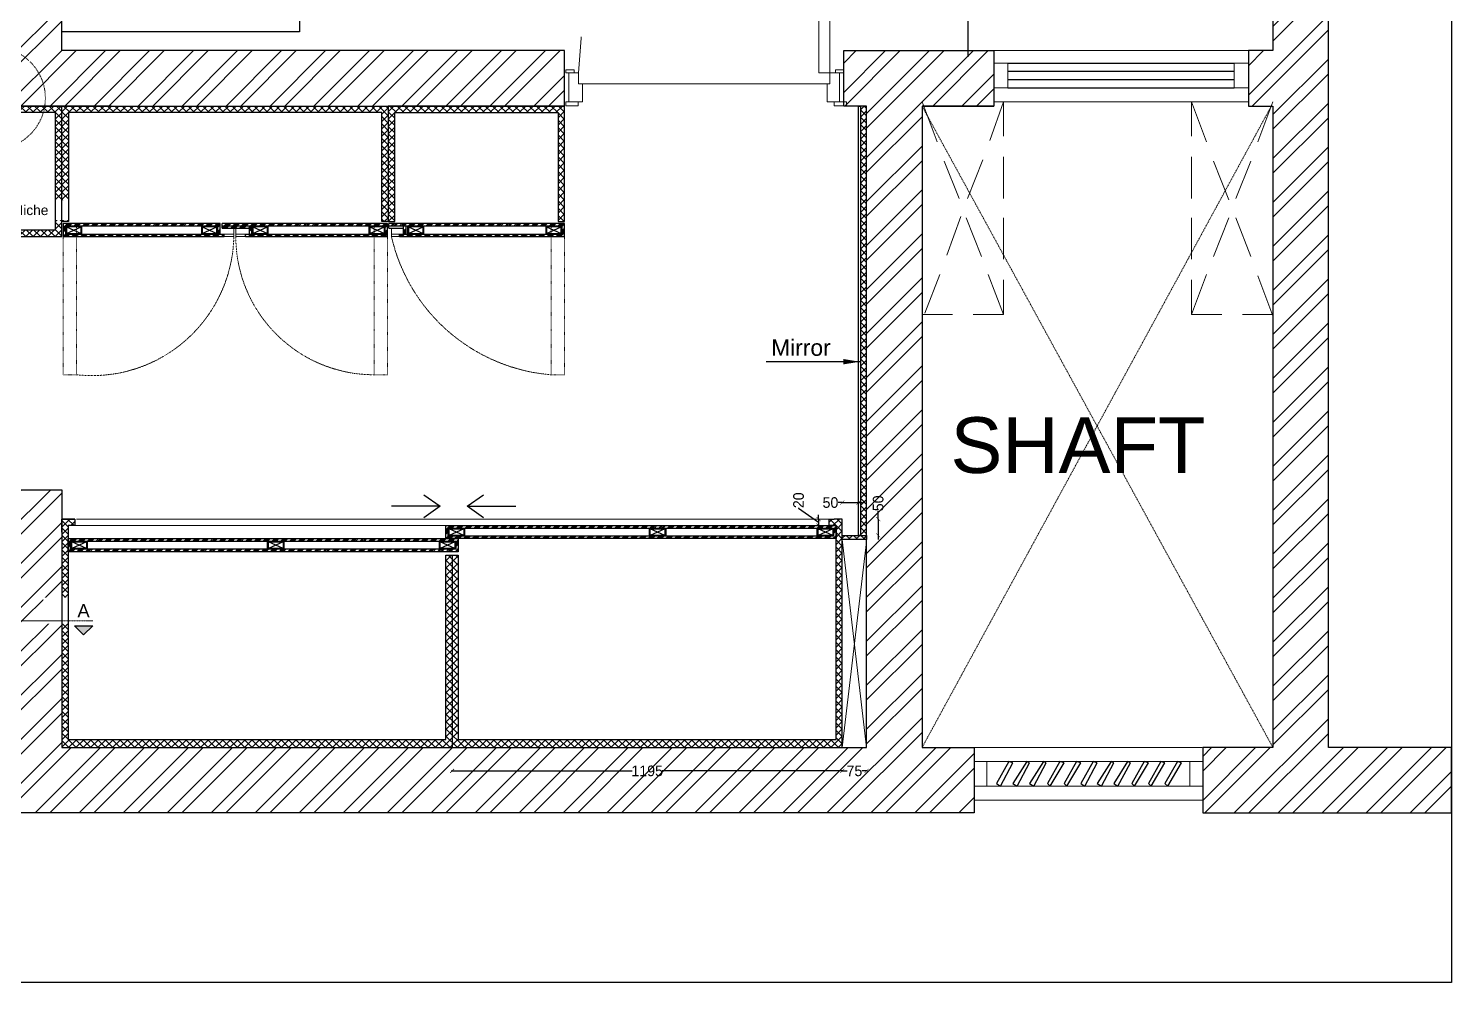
# Model space of a CAD drawing. Header units: millimetres. Extents: x 75500 to 345360, y -224327 to 19532.
# Drawn here: x 207258 to 211618, y -110574 to -107651 of the extents above; entities that cross this region are included whole.
import ezdxf

# ---------------------------------------------------------------- set-up
doc = ezdxf.new("R2010")
doc.units = ezdxf.units.MM
doc.header["$LTSCALE"] = 0.01
doc.linetypes.add('CENTER', pattern=[50.8, 31.75, -6.35, 6.35, -6.35])
doc.linetypes.add('ZWCAD_ISO03W100', pattern=[30, 12, -18])
doc.layers.add('A- Ele 4', color=250, linetype='Continuous', lineweight=15, true_color=0x333333)
doc.layers.add('A- Wall Hatch', color=8, linetype='Continuous')
for name, color, linetype, lineweight in [('A- Windows', 150, 'Continuous', 9), ('A-Ele 6', 250, 'Continuous', 0), ('A-WALL', 7, 'Continuous', 30), ('arch-e_0.1', 1, 'Continuous', 9), ('Cut', 1, 'Continuous', 25), ('ele 0.1', 252, 'Continuous', 13), ('furniture section', 7, 'Continuous', 25), ('hatch', 251, 'Continuous', 0), ('Lights', 14, 'Continuous', 20)]:
    doc.layers.add(name, color=color, linetype=linetype, lineweight=lineweight)
doc.styles.add('Arial', font='arial.ttf')
doc.styles.add('Arial$001H0', font='arial.ttf')
doc.styles.add('ISOCP2', font='GOTHIC.TTF')
doc.styles.get("Standard").update_dxf_attribs({"font": 'arial.ttf'})
doc.dimstyles.new('77', dxfattribs={"dimscale": 0.25, "dimtxt": 130, "dimasz": 100, "dimexe": 5, "dimexo": 1, "dimgap": 0.25, "dimtad": 0, "dimdec": 0, "dimrnd": 5, "dimzin": 0, "dimdsep": 46, "dimtxsty": 'ISOCP2', "dimblk": 'ARCHTICK', "dimcen": 0, "dimdle": 100, "dimclrd": 1, "dimclre": 256, "dimclrt": 256, "dimazin": 0, "dimtm": 1e-09, "dimtfac": 1, "dimtdec": 0, "dimtmove": 1, "dimatfit": 0, "dimfxl": 1, "dimtolj": 1, "dimtzin": 12, "dimlwd": -1, "dimlwe": -1, "dimarcsym": 0})
doc.dimstyles.new('MIGCS IN MM 1 100', dxfattribs={"dimtxt": 40, "dimasz": 30, "dimexe": 180, "dimexo": 100, "dimgap": 25, "dimtad": 0, "dimdec": 0, "dimzin": 0, "dimdsep": 46, "dimtxsty": 'Standard', "dimblk": 'ARCHTICK', "dimcen": 150, "dimse1": 1, "dimse2": 1, "dimclrd": 3, "dimclre": 3, "dimclrt": 3, "dimadec": 0, "dimazin": 0, "dimtfac": 1, "dimtdec": 0, "dimtix": 1, "dimtmove": 2, "dimatfit": 3, "dimfxl": 1, "dimtolj": 1, "dimtzin": 0, "dimarcsym": 0})
pattern_1 = [(225, (192710.456, -117857.087), (11.22532, -11.22532), []), (315, (192710.456, -117857.087), (11.22532, 11.22532), [])]

# ---------------------------------------------------------------- blocks, each defined once
blk = doc.blocks.new('taps')
at = {"layer": 'A- Ele 4', "lineweight": 25}
for p, q in [((964499.4, -143652.2), (964499.4, -143652.2)), ((964503.6, -143652.2), (964503.6, -143652.2)), ((964474, -143680.4), (964554.4, -143680.4)), ((964554.4, -143705.8), (964474, -143705.8)), ((964539.6, -143745.3), (964539.6, -143707.2)), ((964507.8, -143745.3), (964584, -143745.3)), ((964584, -143770.7), (964507.8, -143770.7))]:
    blk.add_line(p, q, dxfattribs=at)
for points in [[(964501.5, -143609.9), (964488.6, -143609.9), (964478.2, -143620.3), (964478.2, -143633.2)], [(964501.5, -143614.1), (964491, -143614.1), (964482.4, -143622.7), (964482.4, -143633.2)], [(964524.8, -143633.2), (964524.8, -143620.3), (964514.3, -143609.9), (964501.5, -143609.9)], [(964520.5, -143633.2), (964520.5, -143622.7), (964512, -143614.1), (964501.5, -143614.1)], [(964501.5, -143664.9), (964491.5, -143664.9), (964482.3, -143670.3), (964477.4, -143679.1)], [(964478.2, -143633.2), (964478.2, -143646), (964488.6, -143656.5), (964501.5, -143656.5)], [(964501.5, -143669.2), (964493.8, -143669.2), (964486.6, -143672.9), (964482.3, -143679.3)], [(964482.4, -143633.2), (964482.4, -143643.7), (964491, -143652.2), (964501.5, -143652.2)], [(964501.5, -143656.5), (964514.3, -143656.5), (964524.8, -143646), (964524.8, -143633.2)], [(964501.5, -143652.2), (964512, -143652.2), (964520.5, -143643.7), (964520.5, -143633.2)], [(964525.5, -143679.1), (964520.7, -143670.3), (964511.5, -143664.9), (964501.5, -143664.9)], [(964520.7, -143679.3), (964516.3, -143672.9), (964509.2, -143669.2), (964501.5, -143669.2)], [(964474, -143680.4), (964472.9, -143688.8), (964472.9, -143697.4), (964473.9, -143705.8)], [(964477.4, -143705.8), (964482.3, -143714.5), (964491.5, -143719.9), (964501.5, -143719.9)], [(964482.3, -143705.6), (964486.6, -143711.9), (964493.8, -143715.7), (964501.5, -143715.7)], [(964501.5, -143715.7), (964509.2, -143715.7), (964516.3, -143711.9), (964520.7, -143705.6)], [(964501.5, -143719.9), (964511.5, -143719.9), (964520.7, -143714.5), (964525.5, -143705.8)], [(964554.4, -143706), (964555.5, -143697.5), (964555.5, -143688.9), (964554.4, -143680.4)], [(964494.6, -143729.3), (964482.4, -143732.4), (964474, -143743.4), (964474, -143755.9)], [(964474, -143755.9), (964474, -143768.5), (964482.4, -143779.4), (964494.6, -143782.6)], [(964494.6, -143733.7), (964484.8, -143736.7), (964478.2, -143745.7), (964478.2, -143755.9)], [(964478.2, -143755.9), (964478.2, -143766.1), (964484.8, -143775.1), (964494.6, -143778.2)], [(964493, -143749.6), (964489.5, -143749.6), (964486.7, -143752.4), (964486.7, -143755.9)], [(964486.7, -143755.9), (964486.7, -143759.4), (964489.5, -143762.3), (964493, -143762.3)], [(964499.4, -143755.9), (964499.4, -143752.4), (964496.5, -143749.6), (964493, -143749.6)], [(964493, -143762.3), (964496.5, -143762.3), (964499.4, -143759.4), (964499.4, -143755.9)], [(964525.5, -143742.6), (964519.4, -143731.6), (964506.7, -143726.1), (964494.6, -143729.3)], [(964520.7, -143742.7), (964514.9, -143734.3), (964504.3, -143730.7), (964494.6, -143733.7)], [(964507.8, -143745.3), (964506.7, -143753.8), (964506.7, -143762.3), (964507.8, -143770.7)], [(964584, -143771), (964585.1, -143762.5), (964585.1, -143753.8), (964584, -143745.3)], [(964494.6, -143782.6), (964506.2, -143785.6), (964518.3, -143780.7), (964524.7, -143770.7)], [(964494.6, -143778.2), (964503.7, -143781), (964513.5, -143778), (964519.4, -143770.7)]]:
    blk.add_open_spline(points, degree=3, dxfattribs=at)
blk = doc.blocks.new('e ge')
at = {"layer": 'A- Ele 4', "lineweight": 25}
for p, q in [((64637.1, 15752.5), (64637.1, 15904.9)), ((65386.3, 15752.5), (65386.3, 15904.9)), ((65487.9, 14300.7), (65487.9, 15904.9)), ((65991.6, 15888), (65945, 15888)), ((65953.5, 15672.1), (65953.5, 15888)), ((65983.1, 15697.5), (65983.1, 15888)), ((65957.7, 15854.1), (65911.2, 15854.1)), ((65911.2, 15841.4), (65957.7, 15841.4)), ((65987.4, 15833), (65949.3, 15833)), ((63832.9, 15773.7), (63832.9, 15799.1)), ((63849.8, 15773.7), (63849.8, 15799.1)), ((64637.1, 15752.5), (65386.3, 15752.5)), ((64861.5, 15625.6), (64861.5, 15739.8)), ((64874.2, 15752.5), (65145.1, 15752.5)), ((65157.7, 15625.6), (65157.7, 15739.8)), ((63832.9, 15676.3), (63832.9, 15735.6)), ((63849.8, 15676.3), (63849.8, 15735.6)), ((62848.8, 15620.2), (62848.8, 15138.8)), ((62872.1, 15642.5), (63282.6, 15642.5)), ((63305.9, 15619.2), (63305.9, 14633)), ((64967.3, 15540.9), (65056.2, 15540.9)), ((64958.8, 15511.3), (64958.8, 15468.9)), ((65060.4, 15511.3), (65060.4, 15468.9)), ((63439.3, 15303.9), (64307, 15303.9)), ((62848.8, 14633), (62848.8, 15049.9)), ((63282.6, 14609.7), (62872.1, 14609.7))]:
    blk.add_line(p, q, dxfattribs=at)
for points in [[(62711.2, 14376.9), (62711.2, 15879.5), (63439.3, 15879.5), (63439.3, 14376.9)], [(63540.8, 15854.1), (64141.9, 15854.1), (64141.9, 15879.5), (63540.8, 15879.5)], [(66042.4, 15904.9), (65894.2, 15904.9), (65894.2, 15888), (66042.4, 15888)], [(62770.5, 14436.1), (62770.5, 15820.3), (63380, 15820.3), (63380, 14436.1)], [(63837.1, 15756.8), (63845.6, 15756.8), (63845.6, 15722.9), (63837.1, 15722.9)]]:
    blk.add_lwpolyline(points, close=True, dxfattribs=at)
for points in [[(64819.1, 15752.5), (64307, 15752.5), (64307, 15303.9)], [(63079.5, 14529.3), (63079.5, 14529.3), (63075.2, 14529.3), (63075.2, 14529.3)]]:
    blk.add_lwpolyline(points, dxfattribs=at)
for points in [[(65945.3, 15890.6), (65944.6, 15879.8), (65945.2, 15868.9), (65947, 15858.2)], [(65988.3, 15836), (65994.2, 15853.5), (65996.7, 15872.1), (65995.6, 15890.6)], [(65913.3, 15858.4), (65912.1, 15858.4), (65911.2, 15855.5), (65911.2, 15852)], [(65911.2, 15852), (65911.2, 15848.5), (65912.1, 15845.7), (65913.3, 15845.7)], [(65915.4, 15852), (65915.4, 15855.5), (65914.5, 15858.4), (65913.3, 15858.4)], [(65913.3, 15845.7), (65914.5, 15845.7), (65915.4, 15848.5), (65915.4, 15852)], [(65949.5, 15846.3), (65950.4, 15842.8), (65951.4, 15839.4), (65952.6, 15836)], [(65962, 15852), (65962, 15855.5), (65961, 15858.4), (65959.9, 15858.4)], [(65959.9, 15845.7), (65961, 15845.7), (65962, 15848.5), (65962, 15852)], [(63767.3, 15816), (63759.1, 15816), (63752.5, 15809.4), (63752.5, 15801.2)], [(63752.5, 15801.2), (63752.5, 15793), (63759.1, 15786.4), (63767.3, 15786.4)], [(63782.1, 15801.2), (63782.1, 15809.4), (63775.5, 15816), (63767.3, 15816)], [(63767.3, 15786.4), (63775.5, 15786.4), (63782.1, 15793), (63782.1, 15801.2)], [(63829.4, 15805.9), (63827.4, 15799.8), (63829.5, 15793.2), (63834.6, 15789.4)], [(63843.5, 15816), (63837.1, 15816), (63831.4, 15811.9), (63829.4, 15805.9)], [(63843.5, 15811.8), (63837.6, 15811.8), (63832.9, 15807.1), (63832.9, 15801.2)], [(63857.5, 15805.9), (63855.5, 15811.9), (63849.9, 15816), (63843.5, 15816)], [(63854.1, 15801.2), (63854.1, 15807.1), (63849.3, 15811.8), (63843.5, 15811.8)], [(63852.4, 15789.4), (63857.5, 15793.2), (63859.6, 15799.8), (63857.5, 15805.9)], [(63919.7, 15816), (63911.5, 15816), (63904.9, 15809.4), (63904.9, 15801.2)], [(63904.9, 15801.2), (63904.9, 15793), (63911.5, 15786.4), (63919.7, 15786.4)], [(63934.5, 15801.2), (63934.5, 15809.4), (63927.9, 15816), (63919.7, 15816)], [(63919.7, 15786.4), (63927.9, 15786.4), (63934.5, 15793), (63934.5, 15801.2)], [(65972.6, 15799.1), (65917.6, 15799.1), (65873.1, 15754.6), (65873.1, 15699.6)], [(66072, 15699.6), (66072, 15754.6), (66027.5, 15799.1), (65972.6, 15799.1)], [(63843.5, 15773.7), (63702.1, 15773.7), (63587.4, 15685.6), (63587.4, 15576.9)], [(63824.5, 15755.9), (63823.8, 15745.9), (63831, 15737.1), (63841, 15735.8)], [(63843.5, 15773.7), (63833.4, 15773.7), (63825.1, 15765.9), (63824.5, 15755.9)], [(63837.2, 15755.7), (63836.7, 15752.6), (63838.5, 15749.7), (63841.4, 15748.6)], [(63843.5, 15761), (63840.4, 15761), (63837.7, 15758.8), (63837.2, 15755.7)], [(64099.6, 15576.9), (64099.6, 15685.6), (63984.9, 15773.7), (63843.5, 15773.7)], [(63862.5, 15755.9), (63861.8, 15765.9), (63853.5, 15773.7), (63843.5, 15773.7)], [(63849.7, 15755.7), (63849.2, 15758.8), (63846.6, 15761), (63843.5, 15761)], [(63845.6, 15748.6), (63848.5, 15749.7), (63850.3, 15752.6), (63849.7, 15755.7)], [(63846, 15735.8), (63855.9, 15737.1), (63863.1, 15745.9), (63862.5, 15755.9)], [(64876.3, 15756.8), (64870.4, 15756.8), (64865.7, 15750.1), (64865.7, 15742)], [(65157.7, 15742), (65157.7, 15750.1), (65153, 15756.8), (65147.2, 15756.8)], [(63843.5, 15735.6), (63723.1, 15735.6), (63625.5, 15664.5), (63625.5, 15576.9)], [(63834, 15708.7), (63819, 15704), (63809.7, 15689.1), (63812.1, 15673.6)], [(64061.5, 15576.9), (64061.5, 15664.5), (63963.9, 15735.6), (63843.5, 15735.6)], [(63874.9, 15673.6), (63877.2, 15689.1), (63868, 15704), (63853, 15708.7)], [(64901.7, 15727.1), (64895.8, 15727.1), (64891.1, 15722.4), (64891.1, 15716.6)], [(64891.1, 15716.6), (64891.1, 15710.7), (64895.8, 15706), (64901.7, 15706)], [(64912.2, 15716.6), (64912.2, 15722.4), (64907.5, 15727.1), (64901.7, 15727.1)], [(64901.7, 15706), (64907.5, 15706), (64912.2, 15710.7), (64912.2, 15716.6)], [(65126, 15727.1), (65120.2, 15727.1), (65115.4, 15722.4), (65115.4, 15716.6)], [(65115.4, 15716.6), (65115.4, 15710.7), (65120.2, 15706), (65126, 15706)], [(65136.6, 15716.6), (65136.6, 15722.4), (65131.8, 15727.1), (65126, 15727.1)], [(65126, 15706), (65131.8, 15706), (65136.6, 15710.7), (65136.6, 15716.6)], [(65873.1, 15699.6), (65873.1, 15644.7), (65917.6, 15600.2), (65972.6, 15600.2)], [(65959.3, 15723.7), (65948.3, 15717.7), (65942.8, 15704.9), (65945.9, 15692.8)], [(65945.9, 15692.8), (65949, 15680.6), (65960, 15672.1), (65972.6, 15672.1)], [(65972.6, 15714.4), (65964.4, 15714.4), (65957.7, 15707.8), (65957.7, 15699.6)], [(65957.7, 15699.6), (65957.7, 15691.4), (65964.4, 15684.8), (65972.6, 15684.8)], [(65987.4, 15699.6), (65987.4, 15707.8), (65980.7, 15714.4), (65972.6, 15714.4)], [(65972.6, 15684.8), (65980.7, 15684.8), (65987.4, 15691.4), (65987.4, 15699.6)], [(65972.6, 15600.2), (66027.5, 15600.2), (66072, 15644.7), (66072, 15699.6)], [(65972.6, 15672.1), (65985.1, 15672.1), (65996.1, 15680.6), (65999.2, 15692.8)], [(65999.2, 15692.8), (66002.3, 15704.9), (65996.8, 15717.7), (65985.8, 15723.7)], [(63812.1, 15673.6), (63814.5, 15658.2), (63827.8, 15646.7), (63843.5, 15646.7)], [(63834.6, 15676.9), (63836.6, 15673.9), (63839.9, 15672.1), (63843.5, 15672.1)], [(63843.5, 15672.1), (63847, 15672.1), (63850.4, 15673.9), (63852.3, 15676.9)], [(63843.5, 15646.7), (63859.2, 15646.7), (63872.5, 15658.2), (63874.9, 15673.6)], [(62848.8, 15619.2), (62848.8, 15632.1), (62859.2, 15642.5), (62872.1, 15642.5)], [(63305.9, 15619.2), (63305.9, 15632.1), (63295.5, 15642.5), (63282.6, 15642.5)], [(64847, 15612.3), (64821.6, 15506.2), (64828.2, 15394.9), (64866, 15292.5)], [(64864, 15625.2), (64856.7, 15623.7), (64851, 15618.1), (64849.3, 15610.9)], [(65159.6, 15623.3), (65062, 15643.2), (64961.4, 15643.2), (64863.9, 15623.3)], [(65157.4, 15292.5), (65195.2, 15394.9), (65201.8, 15506.2), (65176.4, 15612.3)], [(65174.2, 15610.9), (65172.4, 15618.1), (65166.7, 15623.7), (65159.4, 15625.2)], [(63587.4, 15576.9), (63587.4, 15468.2), (63702.1, 15380.1), (63843.5, 15380.1)], [(63625.5, 15576.9), (63625.5, 15489.2), (63723.1, 15418.1), (63843.5, 15418.1)], [(63843.5, 15380.1), (63984.9, 15380.1), (64099.6, 15468.2), (64099.6, 15576.9)], [(63843.5, 15418.1), (63963.9, 15418.1), (64061.5, 15489.2), (64061.5, 15576.9)], [(64959.1, 15587.3), (64912.5, 15584.3), (64875.8, 15548.2), (64874.2, 15503.7)], [(65011.7, 15591.7), (64993.9, 15591.7), (64976.2, 15591.1), (64958.4, 15589.9)], [(65065, 15589.9), (65047.3, 15591.1), (65029.5, 15591.7), (65011.7, 15591.7)], [(65153.5, 15503.7), (65151.8, 15548.2), (65115.2, 15584.3), (65068.6, 15587.3)], [(64963, 15512.2), (64962.7, 15526.1), (64960.6, 15539.9), (64956.8, 15553.3)], [(64959, 15553.6), (64960, 15548.9), (64963.9, 15545.5), (64968.7, 15545.2)], [(65059, 15545.2), (65063.7, 15545.5), (65067.7, 15548.9), (65068.6, 15553.6)], [(65070.9, 15553.3), (65067, 15539.9), (65064.9, 15526.1), (65064.7, 15512.2)], [(64874.5, 15503), (64872.2, 15436.9), (64881.8, 15370.9), (64902.8, 15308.2)], [(64958.8, 15513.4), (64958.8, 15486.5), (64982.5, 15464.7), (65011.7, 15464.7)], [(65011.7, 15464.7), (65040.9, 15464.7), (65064.6, 15486.5), (65064.6, 15513.4)], [(65124.9, 15308.2), (65145.9, 15370.9), (65155.5, 15436.9), (65153.2, 15503)], [(64958.8, 15471.1), (64958.8, 15444.2), (64982.5, 15422.4), (65011.7, 15422.4)], [(65011.7, 15422.4), (65040.9, 15422.4), (65064.6, 15444.2), (65064.6, 15471.1)], [(64904.3, 15308), (64916.1, 15274.4), (64948.1, 15251.1), (64985.2, 15249)], [(65042.4, 15249), (65079.5, 15251.1), (65111.6, 15274.4), (65123.4, 15308)], [(64869.4, 15292.4), (64887.2, 15245.9), (64931.6, 15214), (64982.7, 15211)], [(65044.9, 15211), (65096, 15214), (65140.5, 15245.9), (65158.2, 15292.4)], [(64982.9, 15249.7), (64992.5, 15249.1), (65002.1, 15248.8), (65011.7, 15248.8)], [(65011.7, 15248.8), (65021.3, 15248.8), (65030.9, 15249.1), (65040.5, 15249.7)], [(64979.6, 15211.7), (64990.3, 15211.1), (65001, 15210.7), (65011.7, 15210.7)], [(65011.7, 15210.7), (65022.4, 15210.7), (65033.2, 15211.1), (65043.9, 15211.7)], [(63077.4, 15147.3), (63066.8, 15147.3), (63058.3, 15138.7), (63058.3, 15128.2)], [(63058.3, 15128.2), (63058.3, 15117.7), (63066.8, 15109.2), (63077.4, 15109.2)], [(63096.4, 15128.2), (63096.4, 15138.7), (63087.9, 15147.3), (63077.4, 15147.3)], [(63077.4, 15109.2), (63087.9, 15109.2), (63096.4, 15117.7), (63096.4, 15128.2)], [(62848.8, 14633), (62848.8, 14620.1), (62859.2, 14609.7), (62872.1, 14609.7)], [(63282.6, 14609.7), (63295.5, 14609.7), (63305.9, 14620.1), (63305.9, 14633)], [(63077.4, 14529.3), (63062.2, 14529.3), (63049.8, 14522.6), (63049.8, 14514.5)], [(63104.9, 14514.5), (63104.9, 14522.6), (63092.5, 14529.3), (63077.4, 14529.3)], [(63049.8, 14514.5), (63049.8, 14506.3), (63062.2, 14499.6), (63077.4, 14499.6)], [(63077.4, 14499.6), (63092.5, 14499.6), (63104.9, 14506.3), (63104.9, 14514.5)]]:
    blk.add_open_spline(points, degree=3, dxfattribs=at)
at = {"layer": 'A- Ele 4'}
blk.add_blockref('taps', (-901690.8, 158820.6), dxfattribs=at)
blk = doc.blocks.new('ser geg')
at = {"color": 8, "linetype": 'Continuous', "lineweight": 5}
for p, q in [((28738.1, 13832.6), (28784.6, 13709.8)), ((28987.8, 13832.6), (28945.5, 13714.1)), ((28987.8, 13832.6), (28987.8, 13726.8)), ((29563.4, 13832.6), (29610, 13709.8)), ((29563.4, 13832.6), (29563.4, 13726.8)), ((29813.2, 13832.6), (29766.6, 13709.8)), ((28805.8, 13650.6), (28852.3, 13536.3)), ((28924.3, 13654.8), (28877.7, 13536.3)), ((28987.8, 13663.3), (28987.8, 13536.3)), ((29563.4, 13663.3), (29563.4, 13536.3)), ((29631.2, 13650.6), (29677.7, 13532.1)), ((29745.4, 13650.6), (29698.9, 13536.3)), ((28856.6, 13481.3), (28814.3, 13362.7)), ((28873.5, 13477), (28920.1, 13358.5)), ((28987.8, 13477), (28987.8, 13350)), ((29563.4, 13477), (29563.4, 13350)), ((29677.7, 13477), (29631.2, 13358.5)), ((29698.9, 13477), (29745.4, 13358.5)), ((28793.1, 13303.5), (28746.5, 13185)), ((28941.2, 13303.5), (28987.8, 13180.7)), ((29610, 13303.5), (29563.4, 13180.7)), ((29766.6, 13299.3), (29813.2, 13176.5)), ((28987.8, 13286.6), (28987.8, 13180.7)), ((29563.4, 13286.6), (29563.4, 13180.7)), ((28831.2, 13180.7), (28738.1, 13180.7)), ((28987.8, 13180.7), (28894.7, 13180.7)), ((29656.6, 13180.7), (29563.4, 13180.7)), ((29813.2, 13180.7), (29720, 13180.7))]:
    blk.add_line(p, q, dxfattribs=at)
blk = doc.blocks.new('ASDFGBwrg')
at = {"layer": 'Cut'}
h = blk.add_hatch(color=256, dxfattribs=at)
h.dxf.hatch_style = 1
h.paths.add_polyline_path([(87923.9, 2882.8), (87923.9, 2857.8), (87973.9, 2857.8), (87973.9, 2882.8)])
h.paths.add_polyline_path([(87926.4, 2880.3), (87926.4, 2860.3), (87971.4, 2860.3), (87971.4, 2880.3)], flags=16)
for p, q in [((87926.4, 2880.3), (87971.4, 2860.3)), ((87926.4, 2860.3), (87971.4, 2880.3))]:
    blk.add_line(p, q, dxfattribs=at)
for points in [[(87923.9, 2882.8), (87973.9, 2882.8), (87973.9, 2857.8), (87923.9, 2857.8)], [(87926.4, 2880.3), (87971.4, 2880.3), (87971.4, 2860.3), (87926.4, 2860.3)]]:
    blk.add_lwpolyline(points, close=True, dxfattribs=at)
blk = doc.blocks.new('_ARCHTICK')
at = {"color": 0, "linetype": 'ByBlock', "const_width": 0.15}
blk.add_lwpolyline([(-0.5, -0.5), (0.5, 0.5)], dxfattribs=at)
blk = doc.blocks.new('*D190')
at = {"color": 1, "ltscale": 4, "transparency": 16777216}
for p, q in [((209861.3, -109154), (209861.3, -109129.3)), ((209861.3, -109154), (209861.3, -109141.5)), ((209861.3, -109154), (209861.3, -109204)), ((209861.3, -109204), (209861.3, -109216.5))]:
    blk.add_line(p, q, dxfattribs=at)
at = {"layer": 'Defpoints', "color": 0, "transparency": 16777216}
for p in [(209751.2, -109154), (209751.2, -109204), (209861.3, -109204)]:
    blk.add_point(p, dxfattribs=at)
at = {"color": 1, "transparency": 16777216, "xscale": 12.5, "yscale": 12.5, "zscale": 12.5}
for p, rotation in [((209861.3, -109154), 270), ((209861.3, -109204), 90)]:
    blk.add_blockref('_ARCHTICK', p, dxfattribs=dict(at, rotation=rotation))
at = {"transparency": 16777216, "insert": (209861.3, -109105.8), "char_height": 32.5, "attachment_point": 5, "rotation": 90, "style": 'ISOCP2'}
blk.add_mtext('\\A1;50', dxfattribs=at)
blk = doc.blocks.new('*D191')
at = {"color": 1, "ltscale": 4, "transparency": 16777216}
for p, q in [((208553.4, -109925.5), (209107.6, -109925.5)), ((209753.7, -109925.5), (209199.6, -109925.5))]:
    blk.add_line(p, q, dxfattribs=at)
at = {"layer": 'Defpoints', "color": 0, "transparency": 16777216}
for p in [(208555.9, -109854), (209751.2, -109854), (208555.9, -109925.5)]:
    blk.add_point(p, dxfattribs=at)
at = {"color": 1, "transparency": 16777216, "xscale": 12.5, "yscale": 12.5, "zscale": 12.5, "rotation": 180}
blk.add_blockref('_ARCHTICK', (208555.9, -109925.5), dxfattribs=at)
at = {"color": 1, "transparency": 16777216, "xscale": 12.5, "yscale": 12.5, "zscale": 12.5}
blk.add_blockref('_ARCHTICK', (209751.2, -109925.5), dxfattribs=at)
at = {"transparency": 16777216, "insert": (209153.6, -109925.5), "char_height": 32.5, "attachment_point": 5, "style": 'ISOCP2'}
blk.add_mtext('\\A1;1195', dxfattribs=at)
blk = doc.blocks.new('*D192')
at = {"color": 1, "ltscale": 4, "transparency": 16777216}
for p, q in [((209751.2, -109103.6), (209738.6, -109103.6)), ((209751.2, -109103.6), (209738.7, -109103.6)), ((209751.2, -109103.6), (209801.2, -109103.6)), ((209801.2, -109103.6), (209813.7, -109103.6))]:
    blk.add_line(p, q, dxfattribs=at)
at = {"layer": 'Defpoints', "color": 0, "transparency": 16777216}
for p in [(209801.2, -109103.6), (209751.2, -109154), (209801.2, -109154)]:
    blk.add_point(p, dxfattribs=at)
at = {"color": 1, "transparency": 16777216, "xscale": 12.5, "yscale": 12.5, "zscale": 12.5}
blk.add_blockref('_ARCHTICK', (209751.2, -109103.6), dxfattribs=at)
at = {"color": 1, "transparency": 16777216, "xscale": 12.5, "yscale": 12.5, "zscale": 12.5, "rotation": 180}
blk.add_blockref('_ARCHTICK', (209801.2, -109103.6), dxfattribs=at)
at = {"transparency": 16777216, "insert": (209715.1, -109103.6), "char_height": 32.5, "attachment_point": 5, "style": 'ISOCP2'}
blk.add_mtext('\\A1;50', dxfattribs=at)
blk = doc.blocks.new('*D193')
at = {"color": 1, "ltscale": 4, "transparency": 16777216}
for p, q in [((209617.4, -109120.1), (209617.4, -109120.3)), ((209617.4, -109120.3), (209678.7, -109164)), ((209678.7, -109154), (209678.7, -109141.5)), ((209678.7, -109154), (209678.7, -109174)), ((209678.7, -109174), (209678.7, -109186.5))]:
    blk.add_line(p, q, dxfattribs=at)
at = {"layer": 'Defpoints', "color": 0, "transparency": 16777216}
for p in [(209678.7, -109174), (209711.2, -109154), (209711.2, -109174)]:
    blk.add_point(p, dxfattribs=at)
at = {"color": 1, "transparency": 16777216, "xscale": 12.5, "yscale": 12.5, "zscale": 12.5}
for p, rotation in [((209678.7, -109154), 270), ((209678.7, -109174), 90)]:
    blk.add_blockref('_ARCHTICK', p, dxfattribs=dict(at, rotation=rotation))
at = {"transparency": 16777216, "insert": (209617.4, -109096.4), "char_height": 32.5, "attachment_point": 5, "rotation": 90, "style": 'ISOCP2'}
blk.add_mtext('\\A1;20', dxfattribs=at)
blk = doc.blocks.new('*D194')
at = {"color": 1, "ltscale": 4, "transparency": 16777216}
for p, q in [((209748.7, -109925.5), (209765.9, -109925.5)), ((209828.1, -109925.5), (209810.9, -109925.5))]:
    blk.add_line(p, q, dxfattribs=at)
at = {"layer": 'Defpoints', "color": 0, "transparency": 16777216}
for p in [(209751.2, -109854), (209825.6, -109854), (209825.6, -109925.5)]:
    blk.add_point(p, dxfattribs=at)
at = {"color": 1, "transparency": 16777216, "xscale": 12.5, "yscale": 12.5, "zscale": 12.5, "rotation": 180}
blk.add_blockref('_ARCHTICK', (209751.2, -109925.5), dxfattribs=at)
at = {"color": 1, "transparency": 16777216, "xscale": 12.5, "yscale": 12.5, "zscale": 12.5}
blk.add_blockref('_ARCHTICK', (209825.6, -109925.5), dxfattribs=at)
at = {"transparency": 16777216, "insert": (209788.4, -109925.5), "char_height": 32.5, "attachment_point": 5, "style": 'ISOCP2'}
blk.add_mtext('\\A1;75', dxfattribs=at)
blk = doc.blocks.new('jyhtgrefdwas-flat-38-flat-1-flat-1')
at = {"layer": 'Lights', "lineweight": 30, "ltscale": 300}
h = blk.add_hatch(color=256, dxfattribs=at)
h.dxf.hatch_style = 1
h.paths.add_polyline_path([(-27.8, 0), (0, 27.8), (27.8, 0)])
blk.add_lwpolyline([(-27.8, 0), (0, 27.8), (27.8, 0), (-27.8, 0)], dxfattribs=at)

msp = doc.modelspace()

# ---------------------------------------------------------------- hatches: boundary and pattern name
at = {"layer": 'arch-e_0.1'}
h = msp.add_hatch(color=256, dxfattribs=at)
h.dxf.hatch_style = 1
h.paths.add_polyline_path([(207090.6, -105964), (207090.6, -106134), (207190.6, -106134), (207190.6, -107889), (208900.6, -107889), (208900.6, -107719), (207360.6, -107719), (207360.6, -106134), (211070.6, -106134), (211070.6, -107719), (210995.6, -107719), (210995.6, -107889), (211070.6, -107889), (211070.6, -109854), (210855.6, -109854), (210855.6, -110054), (211617.5, -110054), (211617.5, -109854), (211240.6, -109854), (211240.6, -106134), (211355.6, -106134), (211355.6, -105964)])
h.paths.add_polyline_path([(207090.6, -105964), (207090.6, -106134), (207190.6, -106134), (207190.6, -107889), (208900.6, -107889), (208900.6, -107719), (207360.6, -107719), (207360.6, -106134), (211070.6, -106134), (211070.6, -107719), (210995.6, -107719), (210995.6, -107889), (211070.6, -107889), (211070.6, -109854), (210855.6, -109854), (210855.6, -110054), (211617.5, -110054), (211617.5, -109854), (211240.6, -109854), (211240.6, -106134), (211355.6, -106134), (211355.6, -105964)])
at = {"layer": 'hatch'}
h = msp.add_hatch(dxfattribs=at)
h.set_pattern_fill('ANSI32', color=256, scale=10, angle=180)
h.set_pattern_definition([(225, (207090.58, -110054.01), (67.3519, -67.3519), []), (225, (207045.68, -110054.01), (67.3519, -67.3519), [])])
h.paths.add_polyline_path([(207090.6, -105964), (207090.6, -106134), (207190.6, -106134), (207190.6, -107889), (208900.6, -107889), (208900.6, -107719), (207360.6, -107719), (207360.6, -106134), (211070.6, -106134), (211070.6, -107719), (210995.6, -107719), (210995.6, -107889), (211070.6, -107889), (211070.6, -109854), (210855.6, -109854), (210855.6, -110054), (211617.5, -110054), (211617.5, -109854), (211240.6, -109854), (211240.6, -106134), (211355.6, -106134), (211355.6, -105964)])
h = msp.add_hatch(dxfattribs=at)
h.set_pattern_fill('ANSI32', color=256, scale=10, angle=180)
h.set_pattern_definition([(225, (202205.58, -110054.01), (67.3519, -67.3519), []), (225, (202160.68, -110054.01), (67.3519, -67.3519), [])])
h.paths.add_polyline_path([(202205.6, -110054), (202205.6, -109854), (202305.6, -109854), (202305.6, -109049), (202475.6, -109049), (202475.6, -109854), (207190.6, -109854), (207190.6, -109064), (207360.6, -109064), (207360.6, -109854), (209825.6, -109854), (209825.6, -107889), (209755.6, -107889), (209755.6, -107719), (210215.6, -107719), (210215.6, -107889), (209995.6, -107889), (209995.6, -109854), (210155.6, -109854), (210155.6, -110054)])
h = msp.add_hatch(dxfattribs=at)
h.set_pattern_fill('ANSI37', color=256, scale=5, angle=180)
h.set_pattern_definition([(225, (207115.58, -108289.013), (11.2253, -11.2253), []), (315, (207115.58, -108289.013), (11.2253, 11.2253), [])])
h.paths.add_polyline_path([(207115.6, -107889), (207115.6, -107908), (207340.6, -107908), (207340.6, -108269), (207115.6, -108269), (207115.6, -108289), (207360.6, -108289), (207360.6, -107889)])
h = msp.add_hatch(dxfattribs=at)
h.set_pattern_fill('ANSI37', color=256, scale=5, angle=180)
h.set_pattern_definition([(225, (207360.58, -108243.013), (11.22532, -11.22532), []), (315, (207360.58, -108243.013), (11.22532, 11.22532), [])])
h.paths.add_polyline_path([(207360.6, -108243), (207360.6, -107889), (208360.6, -107889), (208360.6, -108243), (208340.6, -108243), (208340.6, -107909), (207380.6, -107909), (207380.6, -108243)])
h = msp.add_hatch(dxfattribs=at)
h.set_pattern_fill('ANSI37', color=256, scale=5, angle=180)
h.set_pattern_definition([(225, (208360.58, -108243.013), (11.22532, -11.22532), []), (315, (208360.58, -108243.013), (11.22532, 11.22532), [])])
h.paths.add_polyline_path([(208360.6, -107889), (208360.6, -108243), (208380.6, -108243), (208380.6, -107909), (208880.6, -107909), (208880.6, -108243), (208900.6, -108243), (208900.6, -107889)])
h = msp.add_hatch(dxfattribs=at)
h.set_pattern_fill('ANSI37', color=256, scale=5, angle=180)
h.set_pattern_definition(pattern_1)
h.paths.add_polyline_path([(209825.6, -107889), (209806.6, -107889), (209806.6, -109204), (209825.6, -109204)])
h = msp.add_hatch(dxfattribs=at)
h.set_pattern_fill('ANSI34', color=256, angle=360)
h.set_pattern_definition([(45, (207364.58, -108289.013), (-13.4704, 13.4704), []), (45, (207369.07, -108289.013), (-13.4704, 13.4704), []), (45, (207373.56, -108289.013), (-13.4704, 13.4704), []), (45, (207378.05, -108289.013), (-13.4704, 13.4704), [])])
h.paths.add_polyline_path([(207364.6, -108249), (207845.6, -108249), (207845.6, -108256.5), (207372.1, -108256.5), (207372.1, -108281.5), (207427.1, -108281.5), (207477.1, -108281.5), (207788.1, -108281.5), (207838.1, -108281.5), (207845.6, -108281.5), (207857.6, -108281.5), (207857.6, -108289), (207364.6, -108289)])
h.paths.add_polyline_path([(207845.6, -108281.5), (207845.6, -108256.5), (207838.1, -108256.5), (207838.1, -108281.5)])
h = msp.add_hatch(dxfattribs=at)
h.set_pattern_fill('ANSI34', color=256, angle=360)
h.set_pattern_definition([(45, (207851.58, -108289.013), (-13.4704, 13.4704), []), (45, (207856.07, -108289.013), (-13.4704, 13.4704), []), (45, (207860.56, -108289.013), (-13.4704, 13.4704), []), (45, (207865.05, -108289.013), (-13.4704, 13.4704), [])])
h.paths.add_polyline_path([(207851.6, -108249), (208358.6, -108249), (208358.6, -108289), (207923.6, -108289), (207923.6, -108281.5), (207943.1, -108281.5), (207993.1, -108281.5), (208301.1, -108281.5), (208351.1, -108281.5), (208351.1, -108256.5), (208301.1, -108256.5), (207851.6, -108256.5)])
h.paths.add_polyline_path([(207851.6, -108262.5), (207887.6, -108262.5), (207893.6, -108262.5), (207935.6, -108262.5), (207935.6, -108256.5), (207851.6, -108256.5)])
h.paths.add_polyline_path([(207935.6, -108262.5), (207935.6, -108281.5), (207943.1, -108281.5), (207943.1, -108256.5), (207935.6, -108256.5)])
h = msp.add_hatch(dxfattribs=at)
h.set_pattern_fill('ANSI34', color=256, angle=360)
h.set_pattern_definition([(45, (208362.58, -108289.013), (-13.4704, 13.4704), []), (45, (208367.07, -108289.013), (-13.4704, 13.4704), []), (45, (208371.56, -108289.013), (-13.4704, 13.4704), []), (45, (208376.05, -108289.013), (-13.4704, 13.4704), [])])
h.paths.add_polyline_path([(208900.4, -108289), (208395.4, -108289), (208395.4, -108281.5), (208419.9, -108281.5), (208469.9, -108281.5), (208842.9, -108281.5), (208892.9, -108281.5), (208892.9, -108256.5), (208842.9, -108256.5), (208362.6, -108256.5), (208362.6, -108249), (208900.4, -108249)])
h.paths.add_polyline_path([(208414.9, -108281.5), (208407.4, -108281.5), (208407.4, -108256.5), (208414.9, -108256.5)])
h = msp.add_hatch(dxfattribs=at)
h.set_pattern_fill('ANSI37', color=256, scale=5, angle=180)
h.set_pattern_definition(pattern_1)
h.paths.add_polyline_path([(209751.2, -109216.8), (209751.2, -109854), (208555.9, -109854), (208555.9, -109264.4), (208574.9, -109264.4), (208574.9, -109829), (209732.2, -109829), (209732.2, -109234), (209732.2, -109214), (209732.2, -109174), (209711.2, -109174), (209711.2, -109154), (209726.2, -109154), (209751.2, -109154), (209751.2, -109204)])
h.paths.add_polyline_path([(208555.9, -109854), (208555.9, -109264.4), (208536.9, -109264.4), (208536.9, -109829), (207379.6, -109829), (207379.6, -109174), (207400.6, -109174), (207400.6, -109154), (207360.6, -109154), (207360.6, -109854)])
h = msp.add_hatch(dxfattribs=at)
h.set_pattern_fill('ANSI34', color=256, angle=360)
h.set_pattern_definition([(45, (208536.909, -109214.013), (-13.47038, 13.47038), []), (45, (208541.399, -109214.013), (-13.47038, 13.47038), []), (45, (208545.89, -109214.013), (-13.47038, 13.47038), []), (45, (208550.38, -109214.013), (-13.47038, 13.47038), [])])
h.paths.add_polyline_path([(208536.9, -109174), (208536.9, -109214), (209732.2, -109214), (209732.2, -109174)])
h.paths.add_polyline_path([(208544.4, -109181.5), (208544.4, -109206.5), (209724.7, -109206.5), (209724.7, -109181.5)], flags=16)
h = msp.add_hatch(dxfattribs=at)
h.set_pattern_fill('ANSI34', color=256, angle=360)
h.set_pattern_definition([(45, (207379.58, -109254.013), (-13.47038, 13.47038), []), (45, (207384.07, -109254.013), (-13.47038, 13.47038), []), (45, (207388.56, -109254.013), (-13.47038, 13.47038), []), (45, (207393.05, -109254.013), (-13.47038, 13.47038), [])])
h.paths.add_polyline_path([(207379.6, -109254), (207379.6, -109214), (208574.9, -109214), (208574.9, -109254)])
h.paths.add_polyline_path([(207387.1, -109246.5), (207387.1, -109221.5), (208567.4, -109221.5), (208567.4, -109246.5)], flags=16)
h = msp.add_hatch(dxfattribs=at)
h.set_pattern_fill('ANSI37', color=256, scale=5, angle=180)
h.set_pattern_definition(pattern_1)
h.paths.add_polyline_path([(209825.6, -109204), (209825.6, -109216.8), (209751.2, -109216.8), (209751.2, -109204), (209806.6, -109204)])

# ---------------------------------------------------------------- linework, layer by layer
at = {"color": 8, "linetype": 'Continuous', "lineweight": 5}
for p, q in [((210994.4, -107719), (210215.6, -107719)), ((209704.8, -107820.6), (208955.6, -107820.6)), ((210215.6, -107875.6), (210994.4, -107875.6)), ((210854, -109854), (210155.6, -109854)), ((210155.6, -110014.9), (210854, -110014.9))]:
    msp.add_line(p, q, dxfattribs=at)
at = {"color": 7, "linetype": 'Continuous', "lineweight": 5}
for p, q in [((208942.9, -107786.7), (208913.3, -107786.7)), ((208913.3, -107875.6), (208913.3, -107786.7)), ((208942.9, -107820.6), (208942.9, -107786.7)), ((209713.3, -107820.6), (209713.3, -107786.7)), ((209713.3, -107786.7), (209742.9, -107786.7)), ((209742.9, -107875.6), (209742.9, -107786.7)), ((208942.9, -107820.6), (208955.6, -107820.6)), ((208955.6, -107875.6), (208955.6, -107820.6)), ((209713.3, -107820.6), (209704.8, -107820.6)), ((209704.8, -107875.6), (209704.8, -107820.6)), ((208934.4, -107875.6), (208955.6, -107875.6)), ((209726, -107875.6), (209704.8, -107875.6))]:
    msp.add_line(p, q, dxfattribs=at)
at = {"color": 7, "linetype": 'Continuous', "lineweight": 18}
for p, q in [((210257.9, -107757.1), (210215.6, -107757.1)), ((210257.9, -107757.1), (210257.9, -107833.3)), ((210952.1, -107757.1), (210952.1, -107833.3)), ((210952.1, -107757.1), (210994.4, -107757.1)), ((210257.9, -107833.3), (210215.6, -107833.3)), ((210952.1, -107833.3), (210994.4, -107833.3)), ((210155.6, -109896.3), (210854, -109896.3)), ((210193.7, -109896.3), (210193.7, -109972.5)), ((210815.9, -109896.3), (210815.9, -109972.5)), ((210155.6, -109972.5), (210854, -109972.5))]:
    msp.add_line(p, q, dxfattribs=at)
at = {"color": 7, "linetype": 'Continuous', "lineweight": 5}
for points in [[(209679.4, -107786.7), (209679.4, -107016.4), (209713.3, -107016.4), (209713.3, -107786.7)], [(208904.2, -107875.6), (208904.2, -107888.3), (208942.3, -107888.3), (208942.3, -107875.6)], [(209764, -107875.6), (209764, -107888.3), (209726, -107888.3), (209726, -107875.6)]]:
    msp.add_lwpolyline(points, close=True, dxfattribs=at)
at = {"color": 8, "linetype": 'Continuous', "lineweight": 5}
msp.add_lwpolyline([(208951.4, -107676.7), (208951.4, -107680.9), (208942.9, -107786.7)], dxfattribs=at)
at = {"color": 7, "linetype": 'Continuous', "lineweight": 5}
for points in [[(208913.3, -107786.7), (208904.8, -107786.7), (208904.8, -107778.3), (208930.2, -107778.3), (208930.2, -107786.7)], [(209742.9, -107786.7), (209755.6, -107786.7), (209755.6, -107778.3), (209730.2, -107778.3), (209730.2, -107786.7)]]:
    msp.add_lwpolyline(points, dxfattribs=at)
at = {"layer": 'A- Ele 4', "linetype": 'ZWCAD_ISO03W100', "ltscale": 10}
for points in [[(207364.6, -108712), (207405.7, -108712), (207405.7, -108249), (207364.6, -108249)], [(208358.6, -108712), (208317.4, -108712), (208317.4, -108249), (208358.6, -108249)], [(208900.4, -108712), (208859.3, -108712), (208859.3, -108249), (208900.4, -108249)]]:
    msp.add_lwpolyline(points, close=True, dxfattribs=at)
at = {"layer": 'A- Ele 4', "linetype": 'ZWCAD_ISO03W100', "ltscale": 0.003}
for centre, radius, start, end in [((207453.2, -108280.2), 434.4, 263.7215, 358.8365), ((208317.4, -108288.2), 423.8, 180.1092, 270.0055), ((208904, -108166.3), 547.5, 192.9514, 265.3313)]:
    msp.add_arc(centre, radius, start, end, dxfattribs=at)
at = {"layer": 'A- Windows', "lineweight": 25}
for p, q in [((210257.9, -107757.1), (210952.1, -107757.1)), ((210257.9, -107782.5), (210952.1, -107782.5)), ((210257.9, -107807.9), (210952.1, -107807.9)), ((210257.9, -107833.3), (210952.1, -107833.3))]:
    msp.add_line(p, q, dxfattribs=at)
for points in [[(210261.4, -109896.3), (210223.3, -109964.1), (210236, -109972.5), (210274.1, -109900.6)], [(210316.4, -109896.3), (210274.1, -109964.1), (210286.8, -109972.5), (210324.9, -109900.6)], [(210367.2, -109896.3), (210324.9, -109964.1), (210337.6, -109972.5), (210375.7, -109900.6)], [(210418, -109896.3), (210379.9, -109964.1), (210388.4, -109972.5), (210430.7, -109900.6)], [(210468.8, -109896.3), (210430.7, -109964.1), (210439.2, -109972.5), (210481.5, -109900.6)], [(210519.6, -109896.3), (210481.5, -109964.1), (210494.2, -109972.5), (210532.3, -109900.6)], [(210574.6, -109896.3), (210532.3, -109964.1), (210545, -109972.5), (210583.1, -109900.6)], [(210625.4, -109896.3), (210583.1, -109964.1), (210595.8, -109972.5), (210633.9, -109900.6)], [(210676.2, -109896.3), (210638.1, -109964.1), (210646.6, -109972.5), (210688.9, -109900.6)], [(210727, -109896.3), (210688.9, -109964.1), (210697.4, -109972.5), (210739.7, -109900.6)], [(210777.8, -109896.3), (210739.7, -109964.1), (210748.2, -109972.5), (210790.5, -109900.6)]]:
    msp.add_lwpolyline(points, close=True, dxfattribs=at)
at = {"layer": 'A-Ele 6', "color": 14, "linetype": 'ZWCAD_ISO03W100', "ltscale": 10}
msp.add_circle((207153.9, -107864.7), 156.3, dxfattribs=at)
at = {"layer": 'A-WALL'}
for p, q in [((209995.6, -107889), (210215.6, -107889)), ((209995.6, -109854), (210155.6, -109854))]:
    msp.add_line(p, q, dxfattribs=at)
msp.add_lwpolyline([(211617.5, -109854), (211240.6, -109854), (211240.6, -106134), (211355.6, -106134), (211355.6, -105964), (207090.6, -105964), (207090.6, -106134), (207190.6, -106134), (207190.6, -107889), (208900.6, -107889), (208900.6, -107719), (207360.6, -107719), (207360.6, -106134), (211070.6, -106134), (211070.6, -107719), (210995.6, -107719), (210995.6, -107889), (211070.6, -107889), (211070.6, -109854), (210855.6, -109854), (210855.6, -110054), (211617.5, -110054)], close=True, dxfattribs=at)
at = {"layer": 'ele 0.1'}
for p, q in [((207887.6, -108289), (207887.6, -108262.5)), ((207893.6, -108262.5), (207893.6, -108289)), ((208370.4, -108262.5), (208370.4, -108289)), ((207857.6, -108281.5), (207887.6, -108281.5)), ((207857.6, -108289), (207887.6, -108289)), ((207923.6, -108281.5), (207893.6, -108281.5)), ((207893.6, -108289), (207923.6, -108289)), ((208395.4, -108281.5), (208370.4, -108281.5)), ((208370.4, -108289), (208395.4, -108289))]:
    msp.add_line(p, q, dxfattribs=at)
at = {"layer": 'furniture section', "transparency": 33554636}
for p, q in [((207838.1, -108281.5), (207838.1, -108256.5)), ((208351.1, -108281.5), (208351.1, -108256.5)), ((208892.9, -108281.5), (208892.9, -108256.5)), ((208900.4, -108289), (208900.4, -108249)), ((208536.9, -109174), (209732.2, -109174)), ((207381, -109214), (208574.9, -109214)), ((208574.9, -109254), (207381, -109254))]:
    msp.add_line(p, q, dxfattribs=at)
at = {"layer": 'furniture section'}
for p, q in [((207845.6, -108281.5), (207845.6, -108249)), ((208358.6, -108249), (207851.6, -108249)), ((207851.6, -108262.5), (207851.6, -108249)), ((208351.1, -108256.5), (207851.6, -108256.5)), ((207851.6, -108262.5), (207935.6, -108262.5)), ((207935.6, -108281.5), (207935.6, -108256.5)), ((207943.1, -108281.5), (207943.1, -108256.5)), ((208358.6, -108289), (208358.6, -108249)), ((208900.4, -108249), (208362.6, -108249)), ((208362.6, -108262.5), (208362.6, -108249)), ((208892.9, -108256.5), (208362.6, -108256.5)), ((208362.6, -108262.5), (208407.4, -108262.5)), ((208407.4, -108281.5), (208407.4, -108256.5)), ((208414.9, -108281.5), (208414.9, -108256.5)), ((207364.6, -108289), (207857.6, -108289)), ((207372.1, -108281.5), (207857.6, -108281.5)), ((207857.6, -108289), (207857.6, -108281.5)), ((207923.6, -108281.5), (208351.1, -108281.5)), ((207923.6, -108289), (207923.6, -108281.5)), ((207923.6, -108289), (208358.6, -108289)), ((208395.4, -108281.5), (208892.9, -108281.5)), ((208395.4, -108289), (208395.4, -108281.5)), ((208395.4, -108289), (208900.4, -108289))]:
    msp.add_line(p, q, dxfattribs=at)
at = {"layer": 'furniture section', "color": 0}
msp.add_line((209732.2, -109214), (208536.9, -109214), dxfattribs=at)
at = {"layer": 'furniture section', "color": 0, "transparency": 33554636}
msp.add_line((208555.9, -109264.4), (208555.9, -109854), dxfattribs=at)
at = {"layer": 'furniture section'}
msp.add_lwpolyline([(208360.6, -108243), (208380.6, -108243), (208380.6, -107909), (208880.6, -107909), (208880.6, -108243), (208900.6, -108243), (208900.6, -107889), (208360.6, -107889)], close=True, dxfattribs=at)
at = {"layer": 'furniture section', "color": 142}
msp.add_lwpolyline([(209806.6, -109204), (209801.2, -109204), (209801.2, -107889), (209806.6, -107889)], close=True, dxfattribs=at)
at = {"layer": 'furniture section', "color": 0}
for points in [[(209806.6, -109204), (209825.6, -109204), (209825.6, -107889), (209806.6, -107889)], [(208536.9, -109174), (209732.2, -109174), (209732.2, -109214), (208536.9, -109214)], [(208544.4, -109181.5), (209724.7, -109181.5), (209724.7, -109206.5), (208544.4, -109206.5)], [(208574.9, -109254), (207379.6, -109254), (207379.6, -109214), (208574.9, -109214)], [(208567.4, -109246.5), (207387.1, -109246.5), (207387.1, -109221.5), (208567.4, -109221.5)], [(209751.2, -109204), (209825.6, -109204), (209825.6, -109216.8), (209751.2, -109216.8)]]:
    msp.add_lwpolyline(points, close=True, dxfattribs=at)
for points in [[(207400.6, -109154), (207360.6, -109154)], [(208574.9, -109829), (209732.2, -109829), (209732.2, -109194)], [(209732.2, -109234), (209732.2, -109174), (209711.2, -109174), (209711.2, -109154), (209726.2, -109154)], [(208536.9, -109829), (208536.9, -109264.4), (208574.9, -109264.4), (208574.9, -109829)]]:
    msp.add_lwpolyline(points, dxfattribs=at)
at = {"layer": 'hatch', "linetype": 'ZWCAD_ISO03W100', "lineweight": 0, "ltscale": 10}
for p, q in [((209995.6, -107889), (211070.6, -109854)), ((209995.6, -109854), (211065.5, -107889))]:
    msp.add_line(p, q, dxfattribs=at)
at = {"layer": 'hatch'}
for p, q in [((207400.6, -109174), (208536.9, -109174)), ((209711.2, -109154), (207405.6, -109154)), ((209751.2, -109216.8), (209825.6, -109854)), ((209751.2, -109854), (209825.6, -109224))]:
    msp.add_line(p, q, dxfattribs=at)

# ---------------------------------------------------------------- block references
at = {"layer": 'A-WALL', "rotation": 359.9999999999999}
for name, p in [('e ge', (144649.4, -122038.9)), ('ser geg', (181257.4, -121708.2))]:
    msp.add_blockref(name, p, dxfattribs=at)
at = {"layer": 'Cut', "xscale": -1}
for p, rotation in [((119448.2, -105398.7), 179.9999999999994), ((119864.2, -105398.7), 179.9999999999994), ((120019.2, -105398.7), 179.9999999999994), ((120377.2, -105398.7), 179.9999999999995), ((120496, -105398.7), 179.9999999999994), ((120919.1, -105398.7), 179.9999999999995)]:
    msp.add_blockref('ASDFGBwrg', p, dxfattribs=dict(at, rotation=rotation))
at = {"layer": 'Cut', "rotation": 179.9999999999999}
for p in [(296518.3, -106323.7), (297134.4, -106323.7), (297648.6, -106323.7), (295362.3, -106363.7), (295964.9, -106363.7), (296491.3, -106363.7)]:
    msp.add_blockref('ASDFGBwrg', p, dxfattribs=at)

# ---------------------------------------------------------------- texts
at = {"color": 7, "style": 'Arial$001H0'}
msp.add_text('SHAFT', height=170.65, dxfattribs=at).set_placement((210082.7, -109012.8))
at = {"layer": 'hatch', "insert": (209771.9, -108654.7), "char_height": 50, "width": 294.558, "attachment_point": 9, "style": 'Arial$001H0'}
msp.add_mtext('\\pxqc;Mirror', dxfattribs=at)

# ---------------------------------------------------------------- dimensions: what is measured, and where the dimension line sits
at = {"ltscale": 4}
for base, p1, p2, angle, picture, middle in [((209678.7, -109174), (209711.2, -109154), (209711.2, -109174), 270, '*D193', (209617.4, -109120.1)), ((209801.2, -109103.6), (209751.2, -109154), (209801.2, -109154), 0, '*D192', (209715.1, -109103.6)), ((209861.3, -109204), (209751.2, -109154), (209751.2, -109204), 270, '*D190', (209861.3, -109105.8)), ((209825.6, -109925.5), (209751.2, -109854), (209825.6, -109854), 0, '*D194', (209788.4, -109925.5))]:
    dim = msp.add_linear_dim(base=base, p1=p1, p2=p2, angle=angle, dimstyle='77', override={"dimasz": 50, "dimpost": '\\X', "dimblk": 'ARCHTICK', "dimdle": 10, "dimse1": 1, "dimse2": 1, "dimclre": 253}, dxfattribs=at)
    dim.commit()
    dim.dimension.update_dxf_attribs({"geometry": picture, "text_midpoint": middle, "dimtype": 161})
dim = msp.add_aligned_dim(p1=(209751.2, -109854), p2=(208555.9, -109854), distance=71.5, dimstyle='77', override={"dimasz": 50, "dimpost": '\\X', "dimblk": 'ARCHTICK', "dimdle": 10, "dimse1": 1, "dimse2": 1, "dimclre": 253}, dxfattribs=at)
dim.commit()
dim.dimension.update_dxf_attribs({"geometry": '*D191', "text_midpoint": (209153.6, -109925.5)})

# ---------------------------------------------------------------- leaders
at = {"layer": 'A- Ele 4', "color": 8}
msp.add_leader([(209804.8, -108672), (209518.5, -108672)], dimstyle='MIGCS IN MM 1 100', override={"dimasz": 50, "dimgap": 20, "dimclrd": 8}, dxfattribs=at)
at = {"layer": 'hatch'}
for points in [[(208519.6, -109114.9), (208370.2, -109114.9)], [(208602.1, -109114.9), (208751.5, -109114.9)]]:
    msp.add_leader(points, dimstyle='MIGCS IN MM 1 100', override={"dimasz": 50, "dimclrd": 256, "dimldrblk": 'Open90'}, dxfattribs=at)

# ---------------------------------------------------------------- next in the draw order: texts
at = {"layer": 'A- Wall Hatch', "color": 254, "lineweight": 0, "transparency": 33554687, "insert": (207103.2, -108223.3), "char_height": 30, "width": 325.333, "attachment_point": 7, "bg_fill": 2}
msp.add_mtext('\\pxqc;Niche', dxfattribs=at)

# ---------------------------------------------------------------- next in the draw order: linework, layer by layer
at = {"layer": 'A-WALL'}
msp.add_lwpolyline([(210215.6, -107889), (209995.6, -107889), (209995.6, -109854), (210155.6, -109854), (210155.6, -110054), (202205.6, -110054), (202205.6, -109854), (202305.6, -109854), (202305.6, -109049), (202475.6, -109049), (202475.6, -109854), (207190.6, -109854), (207190.6, -109064), (207190.6, -109854), (207190.6, -109064), (207360.6, -109064), (207360.6, -109854), (209825.6, -109854), (209825.6, -107889), (209755.6, -107889), (209755.6, -107719), (210215.6, -107719)], close=True, dxfattribs=at)
at = {"layer": 'furniture section'}
for p, q in [((207845.6, -108249), (207364.6, -108249)), ((207845.6, -108256.5), (207372.1, -108256.5)), ((207372.1, -108256.5), (207372.1, -108281.5))]:
    msp.add_line(p, q, dxfattribs=at)
at = {"layer": 'furniture section', "transparency": 33554636}
msp.add_line((207364.6, -108249), (207364.6, -108289), dxfattribs=at)
msp.add_line((207364.6, -108249), (207364.6, -108289), dxfattribs=at)
at = {"layer": 'furniture section'}
msp.add_lwpolyline([(207511.4, -107889), (207115.6, -107889), (207115.6, -107908), (207340.6, -107908), (207340.6, -108269), (207115.6, -108269), (207115.6, -108289), (207360.6, -108289), (207360.6, -107889)], dxfattribs=at)
msp.add_lwpolyline([(207380.6, -108243), (207360.6, -108243), (207360.6, -107889), (208360.6, -107889), (208360.6, -108243), (208340.6, -108243), (208340.6, -107909), (207380.6, -107909)], close=True, dxfattribs=at)

# ---------------------------------------------------------------- next in the draw order: texts
at = {"layer": 'Lights', "linetype": 'CENTER', "ltscale": 10, "insert": (207445.8, -109454.6), "char_height": 40, "width": 121.795, "attachment_point": 9, "style": 'Arial', "bg_fill": 2}
msp.add_mtext('A', dxfattribs=at)

# ---------------------------------------------------------------- next in the draw order: linework, layer by layer
at = {"layer": 'furniture section'}
msp.add_lwpolyline([(199230.5, -105498.8), (211617.5, -105498.8), (211617.5, -110573.6), (199230.5, -110573.6)], close=True, dxfattribs=at)
at = {"layer": 'furniture section', "color": 0}
for points in [[(207360.6, -109154), (207360.6, -109854), (209751.2, -109854), (209751.2, -109154), (209726.2, -109154)], [(207360.6, -109194), (207360.6, -109154), (207400.6, -109154), (207400.6, -109174), (207379.6, -109174), (207379.6, -109829), (208536.9, -109829)]]:
    msp.add_lwpolyline(points, dxfattribs=at)
at = {"layer": 'Lights', "linetype": 'CENTER', "ltscale": 10}
msp.add_line((202200.5, -109465.3), (207455.3, -109465.3), dxfattribs=at)

# ---------------------------------------------------------------- next in the draw order: block references
at = {"layer": 'Lights', "linetype": 'CENTER', "ltscale": 10, "rotation": 179.9999999999999}
msp.add_blockref('jyhtgrefdwas-flat-38-flat-1-flat-1', (207427.5, -109481.3), dxfattribs=at)

doc.saveas('drawing.dxf')
